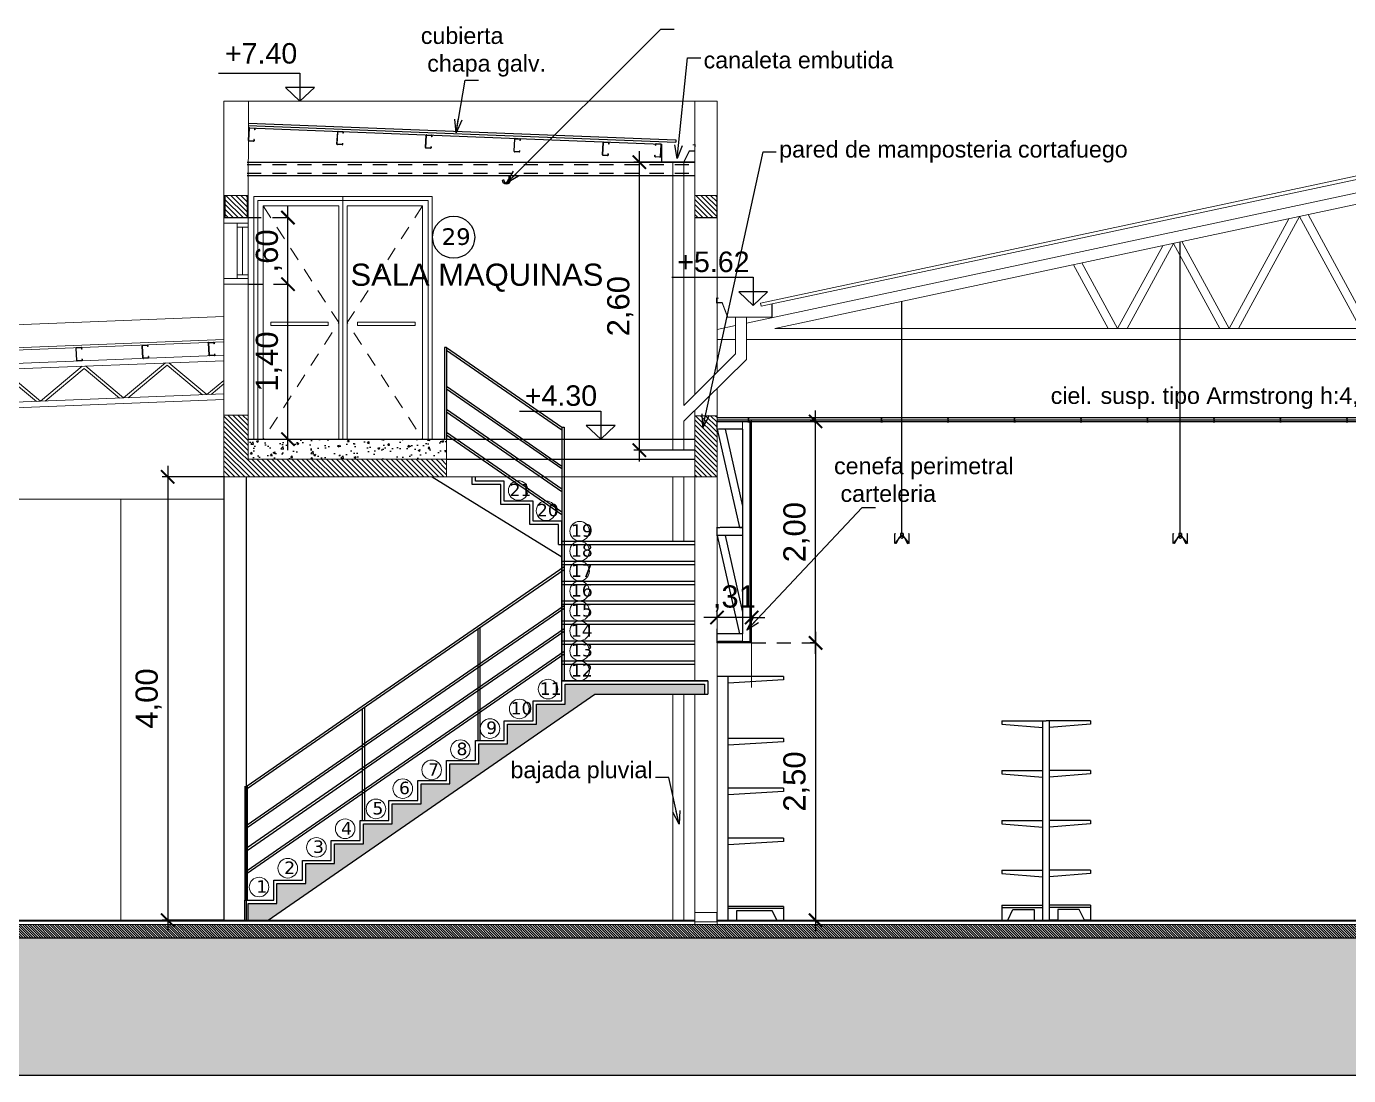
# Model space of a CAD drawing. Header units: metres. Extents: x 1166 to 1459, y -137 to 62.
# Drawn here: x 1274.12 to 1286.05, y -75.85 to -66.38 of the extents above; entities that cross this region are included whole.
import ezdxf

# ---------------------------------------------------------------- set-up
doc = ezdxf.new("R2010")
doc.units = ezdxf.units.M
doc.header["$LTSCALE"] = 0.508
doc.header["$PDMODE"] = 1
doc.header["$PDSIZE"] = -2
doc.linetypes.add('HIDDEN', pattern=[0.375, 0.25, -0.125])
doc.linetypes.add('HIDDEN2', pattern=[0.1875, 0.125, -0.0625])
doc.layers.get('0').update_dxf_attribs({"color": 9})
doc.layers.get('Defpoints').update_dxf_attribs({"color": 9})
for name, color, linetype in [('2-texto', 9, 'Continuous'), ('3-muros', 9, 'Continuous'), ('3-tabiques', 9, 'Continuous'), ('3-VISTA', 9, 'Continuous'), ('4-carpinterias', 9, 'Continuous'), ('7-artef', 9, 'Continuous'), ('8-cotas-100', 9, 'Continuous'), ('9-Hatch', 9, 'Continuous'), ('Estructura', 9, 'HIDDEN2'), ('estructura metlaica', 9, 'Continuous'), ('Iluminacion', 9, 'Continuous'), ('Metálica', 9, 'Continuous')]:
    doc.layers.add(name, color=color, linetype=linetype)
doc.styles.add('swiss', font='swissel.ttf')
doc.dimstyles.new('dim-100', dxfattribs={"dimtxt": 0.2, "dimasz": 0.12, "dimexe": 0.05, "dimexo": 0, "dimgap": 0.05, "dimtad": 1, "dimzin": 4, "dimtxsty": 'swiss', "dimblk": 'ARCHTICK', "dimcen": 0.5, "dimdle": 0.1, "dimclrd": 256, "dimclre": 252, "dimclrt": 256, "dimadec": 0, "dimazin": 0, "dimtfac": 1, "dimtix": 1, "dimtmove": 2, "dimatfit": 3, "dimldrblk": 'OPEN30', "dimfxl": 0.05, "dimtolj": 1, "dimtzin": 0, "dimarcsym": 0})

# ---------------------------------------------------------------- blocks, each defined once
blk = doc.blocks.new('*U233')
at = {"layer": '3-tabiques', "color": 3}
blk.add_lwpolyline([(-0.002, 0.019), (0.002, 0.019), (0.002, 0.011), (-0.002, 0.011)], close=True, dxfattribs=at)
for points in [[(0, -0.019), (0, 0.011)], [(-0.007, -0.019), (-0.007, -0.018), (-0.004, -0.018)], [(-0.007, -0.019), (0.007, -0.019)], [(0.007, -0.019), (0.007, -0.018), (0.004, -0.018)]]:
    blk.add_lwpolyline(points, dxfattribs=at)
blk = doc.blocks.new('*U234')
at = {"layer": '3-tabiques', "color": 0, "linetype": 'ByBlock', "lineweight": -2}
for p in [(-20.4, 0), (-19.8, 0), (-19.2, 0), (-18.6, 0), (-18, 0), (-17.4, 0), (-16.8, 0), (-16.2, 0), (-15.6, 0), (-15, 0)]:
    blk.add_blockref('*U233', p, dxfattribs=at)
blk = doc.blocks.new('Lampara')
for points in [[(-0.12, 0), (-0.12, -0.25)], [(-0.12, 0), (0.12, 0)], [(0.12, 0), (0.12, -0.25)], [(-0.12, -0.25), (-0.65, -0.9), (-0.65, 0), (-0.59, -0.06)], [(-0.52, -0.9), (-0.6, -0.84)], [(-0.12, -0.25), (0.12, -0.25)], [(0.1, -0.25), (0.1, -0.12), (-0.1, -0.12), (-0.1, -0.25)], [(-0.08, -0.22), (0.08, -0.22)], [(0.12, -0.25), (0.64, -0.9), (0.64, 0), (0.59, -0.06)], [(0.52, -0.9), (0.6, -0.84)]]:
    blk.add_lwpolyline(points)
for points in [[(0.52, -0.9), (0.2, -0.34, 0.258271), (0.03, -0.25), (-0.03, -0.25, 0.258271), (-0.2, -0.34), (-0.52, -0.9)], [(-0.08, -0.22), (-0.08, -0.38, 0.414214), (-0.01, -0.45), (0.01, -0.45, 0.414214), (0.08, -0.38), (0.08, -0.22)]]:
    blk.add_lwpolyline(points, format="xyb")
blk = doc.blocks.new('_ARCHTICK')
at = {"color": 0, "linetype": 'ByBlock', "const_width": 0.15}
blk.add_lwpolyline([(-0.5, -0.5), (0.5, 0.5)], dxfattribs=at)
blk = doc.blocks.new('_Open30')
at = {"color": 0, "linetype": 'ByBlock', "lineweight": -2}
for p, q in [((-1, 0.268), (0, 0)), ((0, 0), (-1, -0.268)), ((0, 0), (-1, 0))]:
    blk.add_line(p, q, dxfattribs=at)
blk = doc.blocks.new('C120x50x15x2')
for p, q in [((-0.021, 0.12), (0.021, 0.12)), ((-0.025, 0.004), (-0.025, 0.116)), ((-0.023, 0.004), (-0.023, 0.116)), ((-0.021, 0.118), (0.021, 0.118)), ((0.021, 0.002), (-0.021, 0.002)), ((0.021, 0), (-0.021, 0)), ((0.023, 0.116), (0.023, 0.105)), ((0.025, 0.105), (0.023, 0.105)), ((0.023, 0.015), (0.023, 0.004)), ((0.025, 0.015), (0.023, 0.015)), ((0.025, 0.116), (0.025, 0.105)), ((0.025, 0.015), (0.025, 0.004))]:
    blk.add_line(p, q)
for centre, radius, start, end in [((-0.021, 0.116), 0.004, 90, 180), ((0.021, 0.116), 0.004, 0, 90), ((-0.021, 0.004), 0.004, 180, 270), ((-0.021, 0.116), 0.002, 90, 180), ((-0.021, 0.004), 0.002, 180, 270), ((0.021, 0.116), 0.002, 0, 90), ((0.021, 0.004), 0.004, 270, 0), ((0.021, 0.004), 0.002, 270, 0)]:
    blk.add_arc(centre, radius, start, end)
blk = doc.blocks.new('*D412')
at = {"layer": '8-cotas-100', "lineweight": -2, "transparency": 16777216}
blk.add_line((1279.653, -70.308), (1279.653, -67.508), dxfattribs=at)
at = {"layer": '8-cotas-100', "color": 252, "lineweight": -2, "transparency": 16777216}
for p, q in [((1280.147, -67.608), (1279.603, -67.608)), ((1280.147, -70.208), (1279.603, -70.208))]:
    blk.add_line(p, q, dxfattribs=at)
at = {"layer": 'Defpoints', "color": 0, "transparency": 16777216}
for p in [(1279.653, -67.608), (1280.147, -67.608), (1280.147, -70.208)]:
    blk.add_point(p, dxfattribs=at)
at = {"layer": '8-cotas-100', "lineweight": -2, "transparency": 16777216, "xscale": 0.12, "yscale": 0.12, "zscale": 0.12}
for p, rotation in [((1279.653, -67.608), 90), ((1279.653, -70.208), 270)]:
    blk.add_blockref('_ARCHTICK', p, dxfattribs=dict(at, rotation=rotation))
at = {"layer": '8-cotas-100', "transparency": 16777216, "insert": (1279.481, -68.908), "char_height": 0.2, "attachment_point": 5, "rotation": 90, "style": 'swiss'}
blk.add_mtext('\\A1;2,60', dxfattribs=at)
blk = doc.blocks.new('*D413')
at = {"layer": '8-cotas-100', "lineweight": -2, "transparency": 16777216}
blk.add_line((1275.397, -70.348), (1275.397, -74.548), dxfattribs=at)
at = {"layer": '8-cotas-100', "color": 252, "lineweight": -2, "transparency": 16777216}
for p, q in [((1275.904, -70.448), (1275.347, -70.448)), ((1275.904, -74.448), (1275.347, -74.448))]:
    blk.add_line(p, q, dxfattribs=at)
at = {"layer": 'Defpoints', "color": 0, "transparency": 16777216}
for p in [(1275.904, -70.448), (1275.397, -74.448), (1275.904, -74.448)]:
    blk.add_point(p, dxfattribs=at)
at = {"layer": '8-cotas-100', "lineweight": -2, "transparency": 16777216, "xscale": 0.12, "yscale": 0.12, "zscale": 0.12}
for p, rotation in [((1275.397, -70.448), 90), ((1275.397, -74.448), 270)]:
    blk.add_blockref('_ARCHTICK', p, dxfattribs=dict(at, rotation=rotation))
at = {"layer": '8-cotas-100', "transparency": 16777216, "insert": (1275.225, -72.448), "char_height": 0.2, "attachment_point": 5, "rotation": 90, "style": 'swiss'}
blk.add_mtext('\\A1;4,00', dxfattribs=at)
blk = doc.blocks.new('*D502')
at = {"layer": '8-cotas-100', "color": 252, "linetype": 'HIDDEN', "lineweight": -2, "transparency": 16777216}
for p, q in [((1276.124, -68.709), (1276.532, -68.709)), ((1276.124, -70.108), (1276.532, -70.108))]:
    blk.add_line(p, q, dxfattribs=at)
at = {"layer": '8-cotas-100', "lineweight": -2, "transparency": 16777216}
blk.add_line((1276.482, -70.208), (1276.482, -68.609), dxfattribs=at)
at = {"layer": 'Defpoints', "color": 0, "transparency": 16777216}
for p in [(1276.124, -68.709), (1276.482, -68.709), (1276.124, -70.108)]:
    blk.add_point(p, dxfattribs=at)
at = {"layer": '8-cotas-100', "lineweight": -2, "transparency": 16777216, "xscale": 0.12, "yscale": 0.12, "zscale": 0.12}
for p, rotation in [((1276.482, -68.709), 90), ((1276.482, -70.108), 270)]:
    blk.add_blockref('_ARCHTICK', p, dxfattribs=dict(at, rotation=rotation))
at = {"layer": '8-cotas-100', "transparency": 16777216, "insert": (1276.31, -69.408), "char_height": 0.2, "attachment_point": 5, "rotation": 90, "style": 'swiss'}
blk.add_mtext('\\A1;1,40', dxfattribs=at)
blk = doc.blocks.new('*D503')
at = {"layer": '8-cotas-100', "color": 252, "linetype": 'HIDDEN', "lineweight": -2, "transparency": 16777216}
for p, q in [((1276.114, -68.109), (1276.532, -68.109)), ((1276.124, -68.709), (1276.532, -68.709))]:
    blk.add_line(p, q, dxfattribs=at)
at = {"layer": '8-cotas-100', "lineweight": -2, "transparency": 16777216}
blk.add_line((1276.482, -68.809), (1276.482, -68.009), dxfattribs=at)
at = {"layer": 'Defpoints', "color": 0, "transparency": 16777216}
for p in [(1276.114, -68.109), (1276.482, -68.109), (1276.124, -68.709)]:
    blk.add_point(p, dxfattribs=at)
at = {"layer": '8-cotas-100', "lineweight": -2, "transparency": 16777216, "xscale": 0.12, "yscale": 0.12, "zscale": 0.12}
for p, rotation in [((1276.482, -68.109), 90), ((1276.482, -68.709), 270)]:
    blk.add_blockref('_ARCHTICK', p, dxfattribs=dict(at, rotation=rotation))
at = {"layer": '8-cotas-100', "transparency": 16777216, "insert": (1276.31, -68.409), "char_height": 0.2, "attachment_point": 5, "rotation": 90, "style": 'swiss'}
blk.add_mtext('\\A1;,60', dxfattribs=at)
blk = doc.blocks.new('*D587')
at = {"layer": '8-cotas-100', "color": 252, "linetype": 'HIDDEN', "lineweight": -2, "transparency": 16777216}
for p, q in [((1280.354, -71.946), (1280.354, -71.667)), ((1280.666, -71.946), (1280.666, -71.667))]:
    blk.add_line(p, q, dxfattribs=at)
at = {"layer": '8-cotas-100', "lineweight": -2, "transparency": 16777216}
for p, q in [((1280.354, -71.717), (1280.234, -71.717)), ((1280.666, -71.717), (1280.354, -71.717)), ((1280.666, -71.717), (1280.786, -71.717))]:
    blk.add_line(p, q, dxfattribs=at)
at = {"layer": 'Defpoints', "color": 0, "transparency": 16777216}
for p in [(1280.354, -71.717), (1280.354, -71.946), (1280.666, -71.946)]:
    blk.add_point(p, dxfattribs=at)
at = {"layer": '8-cotas-100', "lineweight": -2, "transparency": 16777216, "xscale": 0.12, "yscale": 0.12, "zscale": 0.12}
blk.add_blockref('_ARCHTICK', (1280.354, -71.717), dxfattribs=at)
at = {"layer": '8-cotas-100', "lineweight": -2, "transparency": 16777216, "xscale": 0.12, "yscale": 0.12, "zscale": 0.12, "rotation": 180}
blk.add_blockref('_ARCHTICK', (1280.666, -71.717), dxfattribs=at)
at = {"layer": '8-cotas-100', "transparency": 16777216, "insert": (1280.51, -71.546), "char_height": 0.2, "attachment_point": 5, "style": 'swiss'}
blk.add_mtext('\\A1;,31', dxfattribs=at)
blk = doc.blocks.new('*D588')
at = {"layer": '8-cotas-100', "lineweight": -2, "transparency": 16777216}
blk.add_line((1281.243, -71.846), (1281.243, -74.548), dxfattribs=at)
at = {"layer": '8-cotas-100', "color": 252, "linetype": 'HIDDEN', "lineweight": -2, "transparency": 16777216}
for p, q in [((1280.666, -71.946), (1281.293, -71.946)), ((1280.666, -74.448), (1281.293, -74.448))]:
    blk.add_line(p, q, dxfattribs=at)
at = {"layer": 'Defpoints', "color": 0, "transparency": 16777216}
for p in [(1280.666, -71.946), (1280.666, -74.448), (1281.243, -74.448)]:
    blk.add_point(p, dxfattribs=at)
at = {"layer": '8-cotas-100', "lineweight": -2, "transparency": 16777216, "xscale": 0.12, "yscale": 0.12, "zscale": 0.12}
for p, rotation in [((1281.243, -71.946), 90), ((1281.243, -74.448), 270)]:
    blk.add_blockref('_ARCHTICK', p, dxfattribs=dict(at, rotation=rotation))
at = {"layer": '8-cotas-100', "transparency": 16777216, "insert": (1281.071, -73.197), "char_height": 0.2, "attachment_point": 5, "rotation": 90, "style": 'swiss'}
blk.add_mtext('\\A1;2,50', dxfattribs=at)
blk = doc.blocks.new('*D589')
at = {"layer": '8-cotas-100', "lineweight": -2, "transparency": 16777216}
blk.add_line((1281.243, -72.046), (1281.243, -69.848), dxfattribs=at)
at = {"layer": '8-cotas-100', "color": 252, "linetype": 'HIDDEN', "lineweight": -2, "transparency": 16777216}
for p, q in [((1281.243, -69.948), (1281.193, -69.948)), ((1281.243, -71.946), (1281.193, -71.946))]:
    blk.add_line(p, q, dxfattribs=at)
at = {"layer": 'Defpoints', "color": 0, "transparency": 16777216}
for p in [(1281.243, -69.948), (1281.243, -69.948), (1281.243, -71.946)]:
    blk.add_point(p, dxfattribs=at)
at = {"layer": '8-cotas-100', "lineweight": -2, "transparency": 16777216, "xscale": 0.12, "yscale": 0.12, "zscale": 0.12}
for p, rotation in [((1281.243, -69.948), 90), ((1281.243, -71.946), 270)]:
    blk.add_blockref('_ARCHTICK', p, dxfattribs=dict(at, rotation=rotation))
at = {"layer": '8-cotas-100', "transparency": 16777216, "insert": (1281.071, -70.947), "char_height": 0.2, "attachment_point": 5, "rotation": 90, "style": 'swiss'}
blk.add_mtext('\\A1;2,00', dxfattribs=at)

msp = doc.modelspace()

# ---------------------------------------------------------------- hatches: boundary and pattern name
at = {"layer": '9-Hatch', "linetype": 'Continuous', "lineweight": 0}
h = msp.add_hatch(dxfattribs=at)
h.set_pattern_fill('ANSI31', color=256, scale=0.01, angle=-90)
h.set_pattern_definition([(315, (10.115945, -11.339407), (0.0224506403, 0.0224506403), [])])
h.paths.add_polyline_path([(1276.113, -67.909), (1275.915, -67.909), (1275.915, -68.109), (1276.113, -68.109)])
h = msp.add_hatch(dxfattribs=at)
h.set_pattern_fill('ANSI31', color=256, scale=0.01, angle=-90)
h.set_pattern_definition([(315, (14.35548, -11.339407), (0.0224506403, 0.0224506403), [])])
h.paths.add_polyline_path([(1280.352, -67.909), (1280.154, -67.909), (1280.154, -68.109), (1280.352, -68.109)])
at = {"layer": '9-Hatch'}
h = msp.add_hatch(dxfattribs=at)
h.set_pattern_fill('ANSI31', color=256, scale=0.01, angle=-90)
h.paths.add_polyline_path([(1277.914, -70.288), (1276.124, -70.288), (1276.124, -69.89), (1275.904, -69.89), (1275.904, -70.448), (1277.914, -70.448), (1277.914, -70.418)])
h = msp.add_hatch(dxfattribs=at)
h.set_pattern_fill('ANSI31', color=256, scale=0.01, angle=-90)
h.set_pattern_definition([(315, (4.260578, -6e-13), (0.0224506403, 0.0224506403), [])])
h.paths.add_polyline_path([(1280.354, -69.897), (1280.154, -69.897), (1280.154, -70.448), (1280.354, -70.448)])
h = msp.add_hatch(dxfattribs=at)
h.set_pattern_fill('AR-CONC', color=256, scale=0.001)
h.set_pattern_definition([(50, (1276.68891, -70.28817), (0.182185, -0.015939), [0.01905, -0.20955]), (355, (1276.68891, -70.28817), (-0.035243, 0.191057), [0.01524, -0.16764]), (100.451, (1276.7041, -70.2895), (0.14694, 0.175118), [0.01619, -0.17809]), (46.184, (1276.68891, -70.23737), (0.27108, -0.042042), [0.028575, -0.314325]), (96.636, (1276.7115, -70.24087), (0.237404, 0.247426), [0.024285, -0.267136]), (351.184, (1276.6889, -70.23737), (0.237404, 0.247426), [0.02286, -0.25146]), (21, (1276.71431, -70.25007), (0.151614, -0.102265), [0.01905, -0.20955]), (326, (1276.71431, -70.25007), (0.061802, 0.184188), [0.01524, -0.16764]), (71.451, (1276.72695, -70.25859), (0.213416, 0.081923), [0.01619, -0.17809]), (37.5, (1276.68891, -70.288165), (0.0030886, 0.084555), [0, -0.165608, 0, -0.17018, 0, -0.168275]), (7.5, (1276.68891, -70.288165), (0.0668197, 0.1001806), [0, -0.097028, 0, -0.161798, 0, -0.064135]), (327.5, (1276.63227, -70.288165), (0.1355906, -0.0057287), [0, -0.0635, 0, -0.19812, 0, -0.26289]), (317.5, (1276.60687, -70.28817), (0.148129, 0.025426), [0, -0.08255, 0, -0.131572, 0, -0.18669])])
h.paths.add_polyline_path([(1277.914, -70.108), (1276.135, -70.108), (1276.124, -70.288), (1275.945, -70.288), (1276.539, -70.288), (1277.914, -70.288)])
h = msp.add_hatch(dxfattribs=at)
h.set_pattern_fill('AR-CONC', color=256, scale=0.001, angle=-90)
h.paths.add_polyline_path([(1279.251, -72.408), (1280.241, -72.408), (1280.241, -72.318), (1278.984, -72.318), (1278.984, -72.498), (1278.724, -72.498), (1278.724, -72.678), (1278.464, -72.678), (1278.464, -72.858), (1278.204, -72.858), (1278.204, -73.038), (1277.944, -73.038), (1277.944, -73.218), (1277.684, -73.218), (1277.684, -73.398), (1277.423, -73.398), (1277.423, -73.578), (1277.163, -73.578), (1277.163, -73.758), (1276.903, -73.758), (1276.903, -73.938), (1276.643, -73.938), (1276.643, -74.118), (1276.383, -74.118), (1276.383, -74.298), (1276.123, -74.298), (1276.123, -74.448), (1276.304, -74.448)])
at = {"layer": '9-Hatch', "linetype": 'Continuous', "lineweight": 0}
h = msp.add_hatch(dxfattribs=at)
h.set_pattern_fill('ANSI31', color=256, scale=0.005, angle=-90)
h.set_pattern_definition([(315, (0.2, -11.814364), (0.01122532015, 0.01122532015), [])])
h.paths.add_polyline_path([(1302.174, -74.608), (1302.174, -74.488), (1258.574, -74.488), (1258.574, -74.608)])
h.paths.add_polyline_path([(1303.184, -74.488), (1303.184, -74.608), (1336.974, -74.608), (1336.974, -74.488)])
at = {"layer": '9-Hatch'}
h = msp.add_hatch(dxfattribs=at)
h.set_pattern_fill('HOUND', color=256, scale=0.1, angle=45)
h.set_pattern_definition([(45, (0, 0.21733), (0.336759605, 0.561266008), [2.54, -1.27]), (135, (0, 0.21733), (0.336759605, -0.561266008), [2.54, -1.27])])
h.paths.add_polyline_path([(1338.885, -75.85), (1338.885, -74.608), (1258.047, -74.608), (1258.047, -75.85)])

# ---------------------------------------------------------------- linework, layer by layer
at = {"layer": '2-texto'}
for p, q in [((1276.72, -66.935), (1276.459, -66.935)), ((1280.81, -68.778), (1280.55, -68.778)), ((1279.434, -69.985), (1279.174, -69.985))]:
    msp.add_line(p, q, dxfattribs=at)
for points in [[(1275.856, -66.804), (1276.59, -66.804), (1276.59, -67.058)], [(1276.59, -67.058), (1276.459, -66.935)], [(1276.59, -67.058), (1276.72, -66.935)], [(1279.946, -68.647), (1280.68, -68.647), (1280.68, -68.901)], [(1280.68, -68.901), (1280.55, -68.778)], [(1280.68, -68.901), (1280.81, -68.778)], [(1278.57, -69.854), (1279.304, -69.854), (1279.304, -70.108)], [(1279.304, -70.108), (1279.174, -69.985)], [(1279.304, -70.108), (1279.434, -69.985)]]:
    msp.add_lwpolyline(points, dxfattribs=at)
msp.add_circle((1277.977, -68.286), 0.19, dxfattribs=at)
at = {"layer": '3-muros', "linetype": 'Continuous', "lineweight": 0}
for p, q in [((1275.904, -68.109), (1275.904, -67.058)), ((1275.906, -67.058), (1276.126, -67.058)), ((1276.126, -67.058), (1276.124, -68.109)), ((1280.154, -67.058), (1280.154, -69.705)), ((1280.154, -67.058), (1280.354, -67.058)), ((1280.354, -67.058), (1280.354, -69.505)), ((1275.904, -68.109), (1276.124, -68.109)), ((1275.904, -68.709), (1276.124, -68.709)), ((1275.904, -68.709), (1275.904, -69.89)), ((1276.124, -68.709), (1276.124, -69.89)), ((1280.354, -69.652), (1280.354, -74.488)), ((1280.154, -69.848), (1280.154, -69.897)), ((1280.154, -70.04), (1280.154, -70.288)), ((1280.154, -70.448), (1280.154, -72.228)), ((1280.666, -71.946), (1280.666, -72.348)), ((1280.154, -72.228), (1280.154, -72.288)), ((1280.154, -72.408), (1280.154, -74.488)), ((1265.999, -74.448), (1280.154, -74.448)), ((1280.354, -74.448), (1301.974, -74.448)), ((1265.999, -74.458), (1280.154, -74.458)), ((1280.354, -74.458), (1301.974, -74.458))]:
    msp.add_line(p, q, dxfattribs=at)
at = {"layer": '3-muros', "lineweight": 0}
msp.add_line((1276.124, -68.109), (1275.922, -68.109), dxfattribs=at)
at = {"layer": '3-muros'}
msp.add_line((1280.241, -72.318), (1280.241, -72.408), dxfattribs=at)
at = {"layer": '3-muros', "lineweight": 0, "const_width": 0.01, "flags": 128}
msp.add_lwpolyline([(1280.154, -74.448), (1280.154, -74.378), (1280.354, -74.378), (1280.354, -74.462), (1280.154, -74.462), (1280.154, -74.378)], dxfattribs=at)
at = {"layer": '3-muros'}
msp.add_lwpolyline([(1258.047, -74.608), (1338.885, -74.608), (1338.885, -75.85), (1258.047, -75.85)], close=True, dxfattribs=at)
at = {"layer": '3-tabiques', "linetype": 'Continuous', "lineweight": 0}
for p, q in [((1275.904, -68.159), (1275.904, -68.659)), ((1265.795, -69.401), (1275.904, -69.001))]:
    msp.add_line(p, q, dxfattribs=at)
at = {"layer": '3-tabiques'}
for p, q in [((1280.354, -69.911), (1301.974, -69.911)), ((1280.354, -69.933), (1301.974, -69.933)), ((1280.354, -69.948), (1301.974, -69.948)), ((1280.666, -71.946), (1280.666, -69.936)), ((1280.666, -71.946), (1280.354, -71.946))]:
    msp.add_line(p, q, dxfattribs=at)
at = {"layer": '3-tabiques', "const_width": 0.01}
for points in [[(1280.382, -70.018), (1280.354, -70.018), (1280.354, -69.948), (1280.382, -69.948)], [(1280.556, -69.948), (1280.584, -69.948), (1280.584, -70.018), (1280.556, -70.018)], [(1280.382, -70.976), (1280.354, -70.976), (1280.354, -70.906), (1280.382, -70.906)], [(1280.556, -70.906), (1280.584, -70.906), (1280.584, -70.976), (1280.556, -70.976)], [(1280.382, -71.933), (1280.354, -71.933), (1280.354, -71.863), (1280.382, -71.863)], [(1280.556, -71.863), (1280.584, -71.863), (1280.584, -71.933), (1280.556, -71.933)], [(1280.654, -71.905), (1280.654, -71.933), (1280.584, -71.933), (1280.584, -71.905)]]:
    msp.add_lwpolyline(points, dxfattribs=at)
at = {"layer": '3-VISTA', "lineweight": 0}
for p, q in [((1291.185, -66.655), (1280.746, -68.88)), ((1291.185, -66.685), (1280.753, -68.909)), ((1291.185, -66.808), (1280.621, -69.06)), ((1291.206, -66.906), (1280.876, -69.108)), ((1276.126, -67.058), (1280.154, -67.058)), ((1285.514, -68.119), (1284.975, -69.108)), ((1285.611, -68.099), (1285.061, -69.108)), ((1285.611, -68.099), (1286.161, -69.108)), ((1285.687, -68.082), (1286.246, -69.108)), ((1284.376, -68.362), (1283.969, -69.108)), ((1284.472, -68.341), (1284.054, -69.108)), ((1284.472, -68.341), (1284.89, -69.108)), ((1284.549, -68.325), (1284.975, -69.108)), ((1283.571, -68.534), (1283.884, -69.108)), ((1283.647, -68.517), (1283.969, -69.108)), ((1280.753, -68.909), (1280.746, -68.88)), ((1280.521, -69.081), (1280.354, -69.117)), ((1280.876, -69.108), (1301.494, -69.108)), ((1265.653, -69.615), (1275.903, -69.209)), ((1265.654, -69.635), (1275.904, -69.229)), ((1280.354, -69.208), (1280.521, -69.208)), ((1280.621, -69.208), (1301.974, -69.208)), ((1266, -69.741), (1275.904, -69.35)), ((1266.002, -69.791), (1275.904, -69.4)), ((1274.999, -69.736), (1275.376, -69.42)), ((1275.749, -69.706), (1275.408, -69.42)), ((1274.212, -69.767), (1273.892, -69.499)), ((1274.249, -69.765), (1273.908, -69.48)), ((1274.249, -69.765), (1274.626, -69.45)), ((1274.29, -69.764), (1274.642, -69.469)), ((1274.962, -69.737), (1274.642, -69.469)), ((1274.999, -69.736), (1274.658, -69.45)), ((1275.04, -69.734), (1275.392, -69.44)), ((1275.712, -69.708), (1275.392, -69.44)), ((1275.749, -69.706), (1275.904, -69.577)), ((1275.79, -69.705), (1275.904, -69.609)), ((1265.998, -70.092), (1275.904, -69.7)), ((1266, -70.142), (1275.904, -69.75))]:
    msp.add_line(p, q, dxfattribs=at)
at = {"layer": '3-VISTA'}
for p, q in [((1280.354, -70.018), (1280.556, -70.906)), ((1280.584, -70.018), (1280.368, -70.018)), ((1280.426, -70.018), (1280.584, -70.712)), ((1280.584, -70.018), (1280.584, -71.863)), ((1280.654, -71.933), (1280.654, -69.948)), ((1277.914, -70.288), (1280.154, -70.288)), ((1275.904, -70.448), (1275.904, -74.448)), ((1276.104, -70.448), (1276.104, -74.448)), ((1280.354, -70.976), (1280.556, -71.863)), ((1280.584, -70.976), (1280.368, -70.976)), ((1280.584, -70.906), (1280.382, -70.906)), ((1280.426, -70.976), (1280.584, -71.669)), ((1280.584, -71.933), (1280.368, -71.933)), ((1280.584, -71.863), (1280.382, -71.863))]:
    msp.add_line(p, q, dxfattribs=at)
at = {"layer": '3-VISTA', "linetype": 'Continuous'}
msp.add_line((1277.782, -70.448), (1278.954, -71.169), dxfattribs=at)
at = {"layer": '3-VISTA', "linetype": 'Continuous', "lineweight": 0}
for p, q in [((1270.974, -70.648), (1274.974, -70.648)), ((1274.974, -70.648), (1275.904, -70.648)), ((1274.974, -70.648), (1274.974, -74.448))]:
    msp.add_line(p, q, dxfattribs=at)
at = {"layer": '3-VISTA', "lineweight": 0, "flags": 128}
msp.add_lwpolyline([(1280.154, -70.448), (1278.144, -70.448)], dxfattribs=at)
at = {"layer": '3-VISTA', "linetype": 'Continuous', "flags": 128}
for points in [[(1278.924, -71.058), (1278.924, -70.878), (1278.664, -70.878), (1278.664, -70.698), (1278.404, -70.698), (1278.404, -70.518), (1278.144, -70.518), (1278.144, -70.448)], [(1278.954, -71.028), (1278.954, -70.848), (1278.694, -70.848), (1278.694, -70.668), (1278.434, -70.668), (1278.434, -70.488), (1278.174, -70.488), (1278.174, -70.448)]]:
    msp.add_lwpolyline(points, dxfattribs=at)
at = {"layer": '4-carpinterias', "linetype": 'HIDDEN', "lineweight": 0}
msp.add_line((1275.904, -67.058), (1277.931, -67.058), dxfattribs=at)
at = {"layer": '4-carpinterias', "linetype": 'Continuous'}
for p, q in [((1276.124, -67.278), (1279.981, -67.428)), ((1276.125, -67.258), (1279.981, -67.408)), ((1276.124, -67.298), (1279.854, -67.446)), ((1279.981, -67.408), (1279.981, -67.428)), ((1277.894, -69.281), (1277.894, -70.108)), ((1277.914, -69.281), (1277.894, -69.281)), ((1277.914, -69.281), (1277.914, -70.108)), ((1277.914, -69.281), (1278.954, -70)), ((1277.914, -69.305), (1278.954, -70.024)), ((1277.914, -69.631), (1278.954, -70.35)), ((1277.914, -69.655), (1278.954, -70.374)), ((1277.914, -69.837), (1278.954, -70.556)), ((1277.914, -69.862), (1278.954, -70.581)), ((1278.954, -70), (1278.954, -72.288)), ((1278.954, -70), (1278.974, -70)), ((1278.974, -70), (1278.974, -72.288)), ((1276.124, -70.108), (1280.154, -70.108)), ((1277.914, -70.044), (1278.954, -70.763)), ((1277.914, -70.068), (1278.954, -70.787)), ((1278.974, -71.261), (1278.193, -71.801)), ((1278.974, -71.286), (1278.193, -71.825)), ((1278.974, -71.611), (1278.193, -72.151)), ((1278.974, -71.635), (1278.193, -72.175)), ((1278.193, -71.801), (1277.153, -72.52)), ((1278.974, -71.818), (1278.193, -72.357)), ((1278.194, -71.824), (1278.194, -72.828)), ((1278.214, -71.81), (1278.214, -72.828)), ((1278.193, -71.825), (1277.153, -72.544)), ((1278.974, -71.842), (1278.193, -72.382)), ((1278.974, -72.024), (1278.193, -72.564)), ((1278.974, -72.049), (1278.193, -72.588)), ((1278.193, -72.151), (1277.153, -72.87)), ((1278.193, -72.175), (1277.153, -72.894)), ((1278.193, -72.357), (1277.153, -73.076)), ((1278.193, -72.382), (1277.153, -73.101)), ((1277.153, -72.521), (1276.113, -73.24)), ((1277.173, -72.53), (1277.173, -73.548)), ((1277.153, -72.545), (1276.113, -73.264)), ((1277.153, -72.544), (1277.153, -73.548)), ((1278.193, -72.564), (1277.153, -73.283)), ((1278.193, -72.588), (1277.153, -73.307)), ((1277.153, -72.871), (1276.113, -73.59)), ((1277.153, -72.895), (1276.113, -73.614)), ((1277.153, -73.077), (1276.113, -73.796)), ((1277.153, -73.102), (1276.113, -73.821)), ((1276.093, -73.24), (1276.093, -74.268)), ((1276.113, -73.24), (1276.113, -74.268)), ((1277.153, -73.284), (1276.113, -74.003)), ((1277.153, -73.308), (1276.113, -74.027))]:
    msp.add_line(p, q, dxfattribs=at)
at = {"layer": '4-carpinterias', "lineweight": 0}
for p, q in [((1279.954, -67.608), (1279.954, -70.208)), ((1280.054, -67.608), (1280.054, -69.805)), ((1276.023, -68.659), (1276.023, -68.194)), ((1276.073, -68.194), (1276.073, -68.624)), ((1276.124, -68.194), (1276.124, -68.659)), ((1280.054, -69.946), (1280.054, -70.208)), ((1279.954, -70.448), (1279.954, -71.028)), ((1280.054, -70.448), (1280.054, -71.028)), ((1279.954, -72.408), (1279.954, -74.448)), ((1280.054, -72.408), (1280.054, -74.448))]:
    msp.add_line(p, q, dxfattribs=at)
at = {"layer": '4-carpinterias'}
msp.add_line((1280.954, -72.248), (1280.454, -72.248), dxfattribs=at)
at = {"layer": '4-carpinterias', "lineweight": 0, "const_width": 0.01, "flags": 128}
for points in [[(1279.854, -67.446), (1279.854, -67.608), (1280.054, -67.608), (1280.104, -67.508), (1280.154, -67.508), (1280.155, -67.452), (1280.135, -67.452)], [(1280.85, -68.889), (1280.85, -69.007), (1280.45, -69.007), (1280.4, -68.876), (1280.35, -68.876), (1280.35, -68.835), (1280.37, -68.835)]]:
    msp.add_lwpolyline(points, dxfattribs=at)
at = {"layer": '4-carpinterias', "lineweight": 0, "flags": 128}
for points in [[(1276.978, -70.108), (1276.978, -67.918), (1276.978, -67.918), (1276.174, -67.918), (1276.174, -70.108)], [(1276.978, -70.108), (1276.978, -67.953), (1276.209, -67.953), (1276.209, -70.108)], [(1276.94, -70.108), (1276.94, -68.003), (1276.259, -68.003), (1276.259, -70.108)], [(1276.978, -70.108), (1276.978, -67.918), (1276.978, -67.918), (1277.782, -67.918), (1277.782, -70.108)], [(1276.978, -70.108), (1276.978, -67.953), (1277.747, -67.953), (1277.747, -70.108)], [(1277.017, -70.108), (1277.017, -68.003), (1277.697, -68.003), (1277.697, -70.108)], [(1275.904, -68.109), (1275.904, -68.159), (1276.124, -68.159), (1276.124, -68.109)], [(1276.124, -68.159), (1276.124, -68.194), (1276.023, -68.194), (1276.023, -68.159)], [(1275.904, -68.709), (1275.904, -68.659), (1276.124, -68.659), (1276.124, -68.709)], [(1276.124, -68.659), (1276.124, -68.624), (1276.023, -68.624), (1276.023, -68.659)], [(1280.521, -69.007), (1280.521, -69.337)], [(1280.621, -69.007), (1280.621, -69.39)], [(1280.521, -69.337), (1280.054, -69.805)], [(1280.621, -69.39), (1280.054, -69.946)]]:
    msp.add_lwpolyline(points, dxfattribs=at)
at = {"layer": '4-carpinterias', "linetype": 'HIDDEN', "lineweight": 0, "flags": 128}
for points in [[(1276.259, -68.003), (1276.94, -69.056), (1276.259, -70.108)], [(1277.697, -68.003), (1277.017, -69.056), (1277.697, -70.108)]]:
    msp.add_lwpolyline(points, dxfattribs=at)
at = {"layer": '4-carpinterias', "lineweight": 0, "flags": 128}
for points in [[(1276.844, -69.052), (1276.326, -69.052), (1276.326, -69.082), (1276.844, -69.082)], [(1277.111, -69.052), (1277.629, -69.052), (1277.629, -69.082), (1277.111, -69.082)]]:
    msp.add_lwpolyline(points, close=True, dxfattribs=at)
at = {"layer": '4-carpinterias', "linetype": 'Continuous', "lineweight": 0}
for centre in [(1278.56, -70.571), (1278.811, -70.754), (1279.114, -70.938), (1279.114, -71.118), (1279.114, -71.298), (1279.114, -71.478), (1279.114, -71.658), (1279.114, -71.838), (1279.114, -72.018), (1279.114, -72.198), (1278.829, -72.363), (1278.569, -72.542), (1278.305, -72.719), (1278.038, -72.909), (1277.779, -73.092), (1277.518, -73.261), (1277.276, -73.444), (1276.998, -73.623), (1276.739, -73.791), (1276.48, -73.979), (1276.221, -74.149)]:
    msp.add_circle(centre, 0.0884, dxfattribs=at)
at = {"layer": '7-artef'}
for p, q in [((1280.454, -72.248), (1280.354, -72.248)), ((1280.954, -72.248), (1280.454, -72.248)), ((1280.454, -74.448), (1280.454, -72.248)), ((1280.954, -72.278), (1280.454, -72.308)), ((1280.954, -72.248), (1280.954, -72.278)), ((1282.924, -72.648), (1283.294, -72.648)), ((1282.924, -72.648), (1282.924, -72.678)), ((1283.294, -74.448), (1283.294, -72.648)), ((1283.294, -72.648), (1283.324, -72.648)), ((1283.353, -72.648), (1283.324, -72.648)), ((1283.724, -72.648), (1283.353, -72.648)), ((1283.353, -74.448), (1283.353, -72.648)), ((1283.724, -72.648), (1283.724, -72.678)), ((1282.924, -72.678), (1283.294, -72.708)), ((1283.724, -72.678), (1283.353, -72.708)), ((1280.954, -72.808), (1280.454, -72.808)), ((1280.954, -72.838), (1280.454, -72.868)), ((1280.954, -72.808), (1280.954, -72.838)), ((1282.924, -73.098), (1283.294, -73.098)), ((1282.924, -73.098), (1282.924, -73.128)), ((1282.924, -73.128), (1283.294, -73.158)), ((1283.724, -73.098), (1283.353, -73.098)), ((1283.724, -73.128), (1283.353, -73.158)), ((1283.724, -73.098), (1283.724, -73.128)), ((1280.954, -73.258), (1280.454, -73.258)), ((1280.954, -73.288), (1280.454, -73.318)), ((1280.954, -73.258), (1280.954, -73.288)), ((1282.924, -73.548), (1283.294, -73.548)), ((1282.924, -73.548), (1282.924, -73.578)), ((1282.924, -73.578), (1283.294, -73.608)), ((1283.724, -73.548), (1283.353, -73.548)), ((1283.724, -73.578), (1283.353, -73.608)), ((1283.724, -73.548), (1283.724, -73.578)), ((1280.954, -73.708), (1280.454, -73.708)), ((1280.954, -73.708), (1280.954, -73.738)), ((1280.954, -73.738), (1280.454, -73.768)), ((1282.924, -73.998), (1283.294, -73.998)), ((1282.924, -73.998), (1282.924, -74.028)), ((1282.924, -74.028), (1283.294, -74.058)), ((1283.724, -73.998), (1283.353, -73.998)), ((1283.724, -74.028), (1283.353, -74.058)), ((1283.724, -73.998), (1283.724, -74.028)), ((1280.954, -74.324), (1280.454, -74.324)), ((1280.954, -74.324), (1280.954, -74.458)), ((1282.924, -74.314), (1283.294, -74.314)), ((1282.924, -74.314), (1282.924, -74.448)), ((1283.724, -74.314), (1283.353, -74.314)), ((1283.724, -74.314), (1283.724, -74.448)), ((1280.954, -74.344), (1280.454, -74.344)), ((1280.853, -74.363), (1280.531, -74.363)), ((1280.531, -74.363), (1280.531, -74.458)), ((1280.901, -74.458), (1280.853, -74.363)), ((1282.924, -74.334), (1283.294, -74.334)), ((1282.924, -74.448), (1282.977, -74.448)), ((1282.977, -74.448), (1283.024, -74.353)), ((1283.024, -74.353), (1283.217, -74.353)), ((1283.217, -74.353), (1283.217, -74.448)), ((1283.217, -74.448), (1283.294, -74.448)), ((1283.724, -74.334), (1283.353, -74.334)), ((1283.43, -74.448), (1283.353, -74.448)), ((1283.623, -74.353), (1283.43, -74.353)), ((1283.43, -74.353), (1283.43, -74.448)), ((1283.671, -74.448), (1283.623, -74.353)), ((1283.724, -74.448), (1283.671, -74.448)), ((1280.531, -74.458), (1280.454, -74.458)), ((1280.954, -74.458), (1280.901, -74.458))]:
    msp.add_line(p, q, dxfattribs=at)
at = {"layer": 'Estructura', "linetype": 'Continuous', "lineweight": 0}
for p, q in [((1275.904, -69.89), (1275.904, -70.448)), ((1275.904, -69.89), (1276.124, -69.89)), ((1276.124, -69.89), (1276.124, -70.288)), ((1280.154, -70.448), (1280.154, -69.897)), ((1280.154, -69.897), (1280.354, -69.897)), ((1280.354, -69.897), (1280.354, -70.448)), ((1277.914, -70.108), (1277.914, -70.448)), ((1276.124, -70.288), (1277.914, -70.288)), ((1278.144, -70.448), (1275.904, -70.448)), ((1280.354, -70.448), (1280.154, -70.448)), ((1258.574, -74.488), (1302.174, -74.488))]:
    msp.add_line(p, q, dxfattribs=at)
at = {"layer": 'Estructura', "linetype": 'Continuous'}
for p, q in [((1278.924, -71.058), (1280.154, -71.058)), ((1278.954, -72.288), (1278.954, -71.028)), ((1278.954, -71.028), (1280.154, -71.028)), ((1278.954, -71.208), (1280.154, -71.208)), ((1278.954, -71.238), (1280.154, -71.238)), ((1278.954, -71.388), (1280.154, -71.388)), ((1278.954, -71.418), (1280.154, -71.418)), ((1278.954, -71.568), (1280.154, -71.568)), ((1278.954, -71.598), (1280.154, -71.598)), ((1278.954, -71.748), (1280.154, -71.748)), ((1278.954, -71.778), (1280.154, -71.778)), ((1278.954, -71.928), (1280.154, -71.928)), ((1278.954, -71.958), (1280.154, -71.958)), ((1278.954, -72.108), (1280.154, -72.108)), ((1278.954, -72.138), (1280.154, -72.138)), ((1280.272, -72.288), (1280.272, -72.408)), ((1276.304, -74.448), (1279.251, -72.408)), ((1278.984, -72.318), (1280.241, -72.318)), ((1279.251, -72.408), (1280.272, -72.408))]:
    msp.add_line(p, q, dxfattribs=at)
at = {"layer": 'Estructura', "linetype": 'Continuous', "lineweight": 0, "const_width": 0.01}
for points in [[(1275.914, -68.109), (1276.114, -68.109), (1276.114, -67.909), (1275.914, -67.909)], [(1280.154, -68.109), (1280.354, -68.109), (1280.354, -67.909), (1280.154, -67.909)]]:
    msp.add_lwpolyline(points, close=True, dxfattribs=at)
at = {"layer": 'Estructura', "linetype": 'Continuous', "flags": 128}
for points in [[(1276.093, -74.448), (1276.093, -74.268), (1276.353, -74.268), (1276.353, -74.088), (1276.613, -74.088), (1276.613, -73.908), (1276.873, -73.908), (1276.873, -73.728), (1277.133, -73.728), (1277.133, -73.548), (1277.393, -73.548), (1277.393, -73.368), (1277.654, -73.368), (1277.654, -73.188), (1277.914, -73.188), (1277.914, -73.008), (1278.174, -73.008), (1278.174, -72.828), (1278.434, -72.828), (1278.434, -72.648), (1278.694, -72.648), (1278.694, -72.468), (1278.954, -72.468), (1278.954, -72.288), (1280.272, -72.288), (1280.272, -72.288), (1278.954, -72.288)], [(1276.123, -74.448), (1276.123, -74.298), (1276.383, -74.298), (1276.383, -74.118), (1276.643, -74.118), (1276.643, -73.938), (1276.903, -73.938), (1276.903, -73.758), (1277.163, -73.758), (1277.163, -73.578), (1277.423, -73.578), (1277.423, -73.398), (1277.684, -73.398), (1277.684, -73.218), (1277.944, -73.218), (1277.944, -73.038), (1278.204, -73.038), (1278.204, -72.858), (1278.464, -72.858), (1278.464, -72.678), (1278.724, -72.678), (1278.724, -72.498), (1278.984, -72.498), (1278.984, -72.318)]]:
    msp.add_lwpolyline(points, dxfattribs=at)
at = {"layer": 'estructura metlaica'}
for p, q in [((1276.114, -67.609), (1280.154, -67.609)), ((1276.114, -67.729), (1280.154, -67.729))]:
    msp.add_line(p, q, dxfattribs=at)
at = {"layer": 'estructura metlaica', "linetype": 'HIDDEN'}
for p, q in [((1276.114, -67.629), (1280.154, -67.629)), ((1276.114, -67.709), (1280.154, -67.709))]:
    msp.add_line(p, q, dxfattribs=at)
at = {"layer": 'estructura metlaica', "flags": 128}
msp.add_lwpolyline([(1278.488, -67.729), (1278.488, -67.773, -1), (1278.419, -67.773, -1), (1278.431, -67.773, 1), (1278.479, -67.773), (1278.479, -67.729)], format="xyb", dxfattribs=at)
at = {"layer": 'Iluminacion'}
for points in [[(1284.534, -70.958), (1284.534, -68.328)], [(1282.022, -70.958), (1282.022, -68.864)]]:
    msp.add_lwpolyline(points, dxfattribs=at)

# ---------------------------------------------------------------- block references
at = {"layer": '3-tabiques'}
msp.add_blockref('*U234', (1301.039, -69.931), dxfattribs=at)
at = {"layer": 'Iluminacion', "xscale": -0.1, "yscale": 0.1, "zscale": 0.1}
for p in [(1282.022, -70.958), (1284.534, -70.958)]:
    msp.add_blockref('Lampara', p, dxfattribs=at)
at = {"layer": 'Metálica'}
for p, rotation in [((1276.151, -67.419), 356.7678862693729), ((1276.949, -67.451), 356.7678862693729), ((1277.748, -67.483), 356.7678862693729), ((1278.547, -67.516), 356.7678862693729), ((1279.346, -67.548), 356.7678862693729), ((1279.825, -67.443), 176.7678862693728), ((1274.601, -69.401), 2.897112407853484), ((1275.198, -69.379), 2.897112407853484), ((1275.796, -69.354), 2.897112407853484)]:
    msp.add_blockref('C120x50x15x2', p, dxfattribs=dict(at, rotation=rotation))

# ---------------------------------------------------------------- texts
at = {"layer": '2-texto', "style": 'swiss'}
for s, p in [('+7.40', (1275.913, -66.719)), ('+5.62', (1279.995, -68.6)), ('+4.30', (1278.619, -69.807))]:
    msp.add_text(s, height=0.1847, dxfattribs=at).set_placement(p)
for s, insert, char_height, width, attachment_point in [('\\A1;cubierta\\P chapa galv.', (1277.681, -66.837), 0.15, 3.95327, 7), ('\\A1;canaleta embutida', (1280.233, -66.764), 0.15, 3.95327, 7), ('\\A1;pared de mamposteria cortafuego', (1280.915, -67.612), 0.15, 3.95327, 7), ('\\pi0.056981;{\\fArial|b0|i0|c0|p34;SALA MAQUINAS}', (1276.989, -68.524), 0.2, 2.36921, 1), ('\\A1;\\pi-0.45,l0.6,t0.6;ciel.^Isusp. tipo Armstrong h:4,50mts', (1283.215, -69.835), 0.15, 3.95327, 7), ('\\A1;cenefa perimetral\\P carteleria', (1281.41, -70.676), 0.15, 3.95327, 7), ('\\A1;bajada pluvial', (1279.772, -73.212), 0.15, 3.95327, 9)]:
    msp.add_mtext(s, dxfattribs=dict(at, insert=insert, char_height=char_height, width=width, attachment_point=attachment_point))
at = {"layer": '3-VISTA', "insert": (1277.869, -68.358), "char_height": 0.15, "width": 0.29475, "attachment_point": 7, "style": 'swiss'}
msp.add_mtext('{\\fVerdana|b0|i0|c0|p34;29}', dxfattribs=at)
at = {"layer": '4-carpinterias', "linetype": 'Continuous', "lineweight": 0, "char_height": 0.1125, "width": 0.12857, "attachment_point": 7, "style": 'swiss'}
for s, insert in [('\\pi-0.019767;{\\fVerdana|b0|i0|c0|p34;21}', (1278.502, -70.622)), ('\\pi-0.022903;{\\fVerdana|b0|i0|c0|p34;20}', (1278.752, -70.806)), ('\\pi-0.018483;{\\fVerdana|b0|i0|c0|p34;19}', (1279.055, -70.99)), ('\\pi-0.018974;{\\fVerdana|b0|i0|c0|p34;18}', (1279.055, -71.17)), ('\\pi-0.018709;{\\fVerdana|b0|i0|c0|p34;17}', (1279.055, -71.35)), ('\\pi-0.019389;{\\fVerdana|b0|i0|c0|p34;16}', (1279.055, -71.53)), ('\\pi-0.018105;{\\fVerdana|b0|i0|c0|p34;15}', (1279.055, -71.71)), ('\\pi-0.019843;{\\fVerdana|b0|i0|c0|p34;14}', (1279.055, -71.89)), ('\\pi-0.017765;{\\fVerdana|b0|i0|c0|p34;13}', (1279.055, -72.07)), ('\\pi-0.018558;{\\fVerdana|b0|i0|c0|p34;12}', (1279.055, -72.25)), ('\\pi-0.015347;{\\fVerdana|b0|i0|c0|p34;11}', (1278.77, -72.415)), ('\\pi-0.018483;{\\fVerdana|b0|i0|c0|p34;10}', (1278.51, -72.594)), ('\\pi0.02447;{\\fVerdana|b0|i0|c0|p34;9}', (1278.246, -72.77)), ('\\pi0.024319;{\\fVerdana|b0|i0|c0|p34;8}', (1277.979, -72.961)), ('\\pi0.025792;{\\fVerdana|b0|i0|c0|p34;7}', (1277.721, -73.144)), ('\\pi0.02447;{\\fVerdana|b0|i0|c0|p34;6}', (1277.46, -73.313)), ('\\pi0.027643;{\\fVerdana|b0|i0|c0|p34;5}', (1277.217, -73.496)), ('\\pi0.02175;{\\fVerdana|b0|i0|c0|p34;4}', (1276.94, -73.675)), ('\\pi0.027228;{\\fVerdana|b0|i0|c0|p34;3}', (1276.681, -73.843)), ('\\pi0.026208;{\\fVerdana|b0|i0|c0|p34;2}', (1276.422, -74.031)), ('\\pi0.033839;{\\fVerdana|b0|i0|c0|p34;1}', (1276.163, -74.201))]:
    msp.add_mtext(s, dxfattribs=dict(at, insert=insert))

# ---------------------------------------------------------------- dimensions: what is measured, and where the dimension line sits
at = {"layer": '8-cotas-100'}
for base, p1, p2, picture, middle in [((1279.653, -67.608), (1280.147, -70.208), (1280.147, -67.608), '*D412', (1279.481, -68.908)), ((1276.482, -68.109), (1276.124, -68.709), (1276.114, -68.109), '*D503', (1276.31, -68.409)), ((1276.482, -68.709), (1276.124, -70.108), (1276.124, -68.709), '*D502', (1276.31, -69.408)), ((1281.243, -69.948), (1281.243, -71.946), (1281.243, -69.948), '*D589', (1281.071, -70.947)), ((1275.397, -74.448), (1275.904, -70.448), (1275.904, -74.448), '*D413', (1275.225, -72.448)), ((1281.243, -74.448), (1280.666, -71.946), (1280.666, -74.448), '*D588', (1281.071, -73.197))]:
    dim = msp.add_linear_dim(base=base, p1=p1, p2=p2, angle=90, dimstyle='dim-100', dxfattribs=at)
    dim.commit()
    dim.dimension.update_dxf_attribs({"geometry": picture, "text_midpoint": middle})
dim = msp.add_linear_dim(base=(1280.354, -71.717), p1=(1280.666, -71.946), p2=(1280.354, -71.946), dimstyle='dim-100', dxfattribs=at)
dim.commit()
dim.dimension.update_dxf_attribs({"geometry": '*D587', "text_midpoint": (1280.51, -71.546)})

# ---------------------------------------------------------------- leaders
at = {"layer": '8-cotas-100', "annotation_type": 0, "has_hookline": 1, "hookline_direction": 0}
for points in [[(1278.455, -67.797), (1279.848, -66.408), (1279.968, -66.408)], [(1279.994, -67.576), (1280.087, -66.668), (1280.207, -66.668)], [(1277.999, -67.343), (1278.08, -66.869), (1278.2, -66.869)], [(1280.225, -70.004), (1280.769, -67.516), (1280.889, -67.516)], [(1280.622, -71.831), (1281.663, -70.723), (1281.783, -70.723)]]:
    msp.add_leader(points, dimstyle='dim-100', override={"dimgap": 0.05, "dimtad": 0, "dimarcsym": 1}, dxfattribs=at)
at = {"layer": '8-cotas-100', "annotation_type": 0, "has_hookline": 1, "hookline_direction": 0, "horizontal_direction": (-1, 0, 0)}
msp.add_leader([(1280.012, -73.582), (1279.918, -73.162), (1279.798, -73.162)], dimstyle='dim-100', override={"dimgap": 0.05, "dimtad": 0, "dimarcsym": 1}, dxfattribs=at)

doc.saveas('drawing.dxf')
